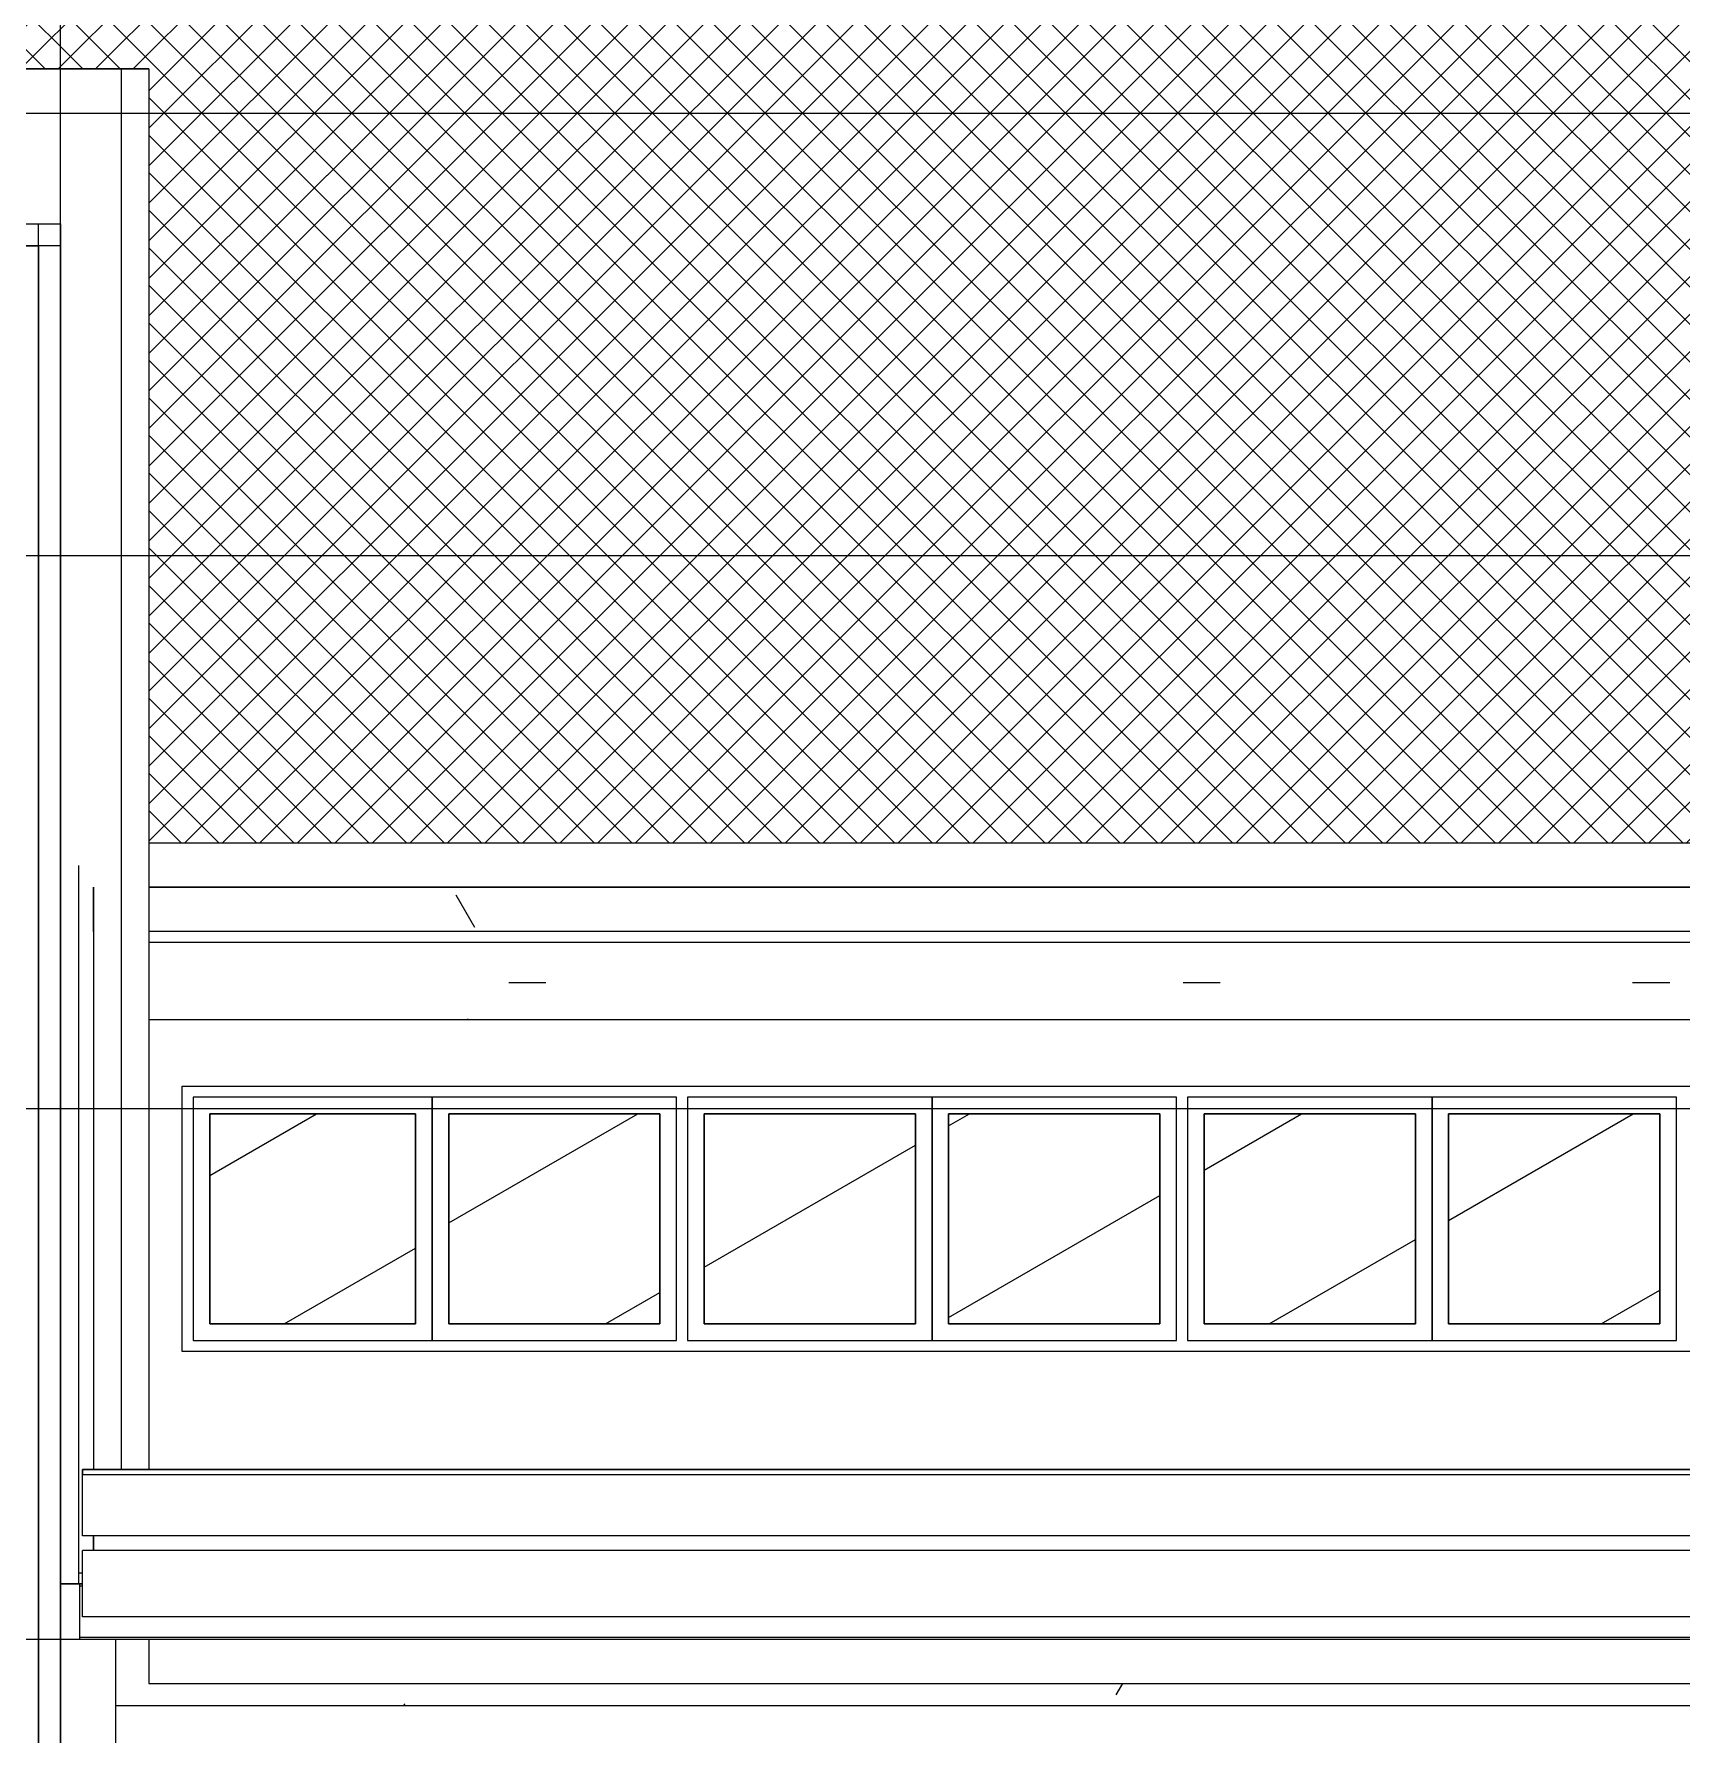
# Model space of a CAD drawing. Extents: x 692141 to 693595, y 1492301 to 1494225.
# Drawn here: x 692332.14 to 692339.59, y 1492379.88 to 1492387.57 of the extents above; entities that cross this region are included whole.
import ezdxf

# ---------------------------------------------------------------- set-up
doc = ezdxf.new("R2010")
doc.units = 0
doc.header["$MEASUREMENT"] = 0
doc.linetypes.add('Centre', pattern=[7937.5, 1587.5, -1190.625, 3968.75, -1190.625])
doc.linetypes.add('Grid Line', pattern=[5556.25, 3175, -793.75, 793.75, -793.75])
for name, color, linetype, lineweight in [('A-COLS', 52, 'Continuous', 5), ('A-FLOR', 192, 'Continuous', 5), ('A-FLOR-LEVL', 8, 'Grid Line', 5), ('A-GLAZ', 151, 'Continuous', 5), ('A-GLAZ-CWMG', 51, 'Continuous', 5), ('A-WALL-PATT', 111, 'Continuous', 5), ('S-BEAM', 12, 'Continuous', 5), ('S-GRID', 1, 'Continuous', 5)]:
    doc.layers.add(name, color=color, linetype=linetype, lineweight=lineweight)
doc.layers.add('A-WALL', color=2, linetype='Continuous')
pattern_1 = [(0, (212730.054, 1200), (4064, 1016), [167.64, -2880.36, 167.64, -2880.36, -16256]), (0, (212730.054, 1200), (4064, 1016), [-6096, 167.64, -5928.36, 167.64, -2880.36, -7112]), (0, (212730.054, 1200), (4064, 1016), [-15240, 167.64, -1864.36, 167.64, -4912.36]), (120, (214254.054, 1708), (-2911.881810244989, 3011.527240979959), [167.64, -2880.36, 167.64, -2880.36, -16256]), (120, (214254.054, 1708), (-2911.881810244989, 3011.527240979959), [-6095.999999999999, 167.64, -5928.359999999999, 167.64, -2880.36, -7111.999999999999]), (120, (214254.054, 1708), (-2911.881810244989, 3011.527240979959), [-15240, 167.64, -1864.36, 167.64, -4912.359999999999]), (240, (214762.054, 3740), (-1152.118189755009, -4027.527240979959), [167.64, -2880.36, 167.64, -2880.36, -16256]), (240, (214762.054, 3740), (-1152.118189755009, -4027.527240979959), [-6096, 167.64, -5928.36, 167.64, -2880.36, -7112]), (240, (214762.054, 3740), (-1152.118189755009, -4027.527240979959), [-15240, 167.64, -1864.36, 167.64, -4912.36])]
pattern_2 = [(90, (692332.5330524234, 1492380.613383746), (-0.5, 3.061616997868383e-17), [])]

# ---------------------------------------------------------------- blocks, each defined once
blk = doc.blocks.new('Rectangular Mullion - 50 x 100mm-112761-500_ELEVATION 4')
at = {"layer": 'A-GLAZ-CWMG', "color": 7}
for p, q in [((74399.63631151416, 11900), (74499.63631151416, 11900)), ((74399.63631151416, 3150.000000000001), (74399.63631151416, 11900)), ((74499.63631151416, 11900), (74499.63631151416, 3150.000000000001))]:
    blk.add_line(p, q, dxfattribs=at)
blk = doc.blocks.new('Rectangular Mullion - 50 x 100mm-98015-500_ELEVATION 4')
at = {"layer": 'A-GLAZ-CWMG', "color": 7}
for p, q in [((72799.6363114673, 11800), (72799.6363114673, 11900)), ((72799.6363114673, 11900), (74499.63631149073, 11900)), ((74499.63631149073, 11900), (74499.63631149073, 11800)), ((74499.63631149073, 11800), (72799.6363114673, 11800))]:
    blk.add_line(p, q, dxfattribs=at)
blk = doc.blocks.new('M_Rectangular Column - 150 x 150mm-114723-500_ELEVATION 4')
at = {"layer": 'A-COLS', "color": 7}
for p, q in [((74249.63631149074, 11800), (74399.63631149073, 11800)), ((74249.63631149074, 175.0000000000014), (74249.63631149074, 11800)), ((74399.63631149073, 11800), (74399.63631149073, 175.0000000000014)), ((74399.63631149073, 175.0000000000011), (74249.63631149074, 175.0000000000011))]:
    blk.add_line(p, q, dxfattribs=at)
blk = doc.blocks.new('HAVI-DC_R19_AR_110_RISER_rvt-2-500_ELEVATION 4')
at = {"lineweight": 5}
for name in ['Rectangular Mullion - 50 x 100mm-98015-500_ELEVATION 4', 'Rectangular Mullion - 50 x 100mm-112761-500_ELEVATION 4', 'M_Rectangular Column - 150 x 150mm-114723-500_ELEVATION 4']:
    blk.add_blockref(name, (0, 0), dxfattribs=at)
blk = doc.blocks.new('M_Curtain Wall-Awning - M_Curtain Wall-Awning-105352-500_ELEVATION 4')
at = {"layer": 'A-GLAZ'}
h = blk.add_hatch(dxfattribs=at)
h.set_pattern_fill('FP_62', color=256, style=0, pattern_type=2)
h.set_pattern_definition([(29.99999999999999, (75639.636, 6850), (374.9999999999999, -649.519052838329), [])])
h.paths.add_polyline_path([(76104.63631098912, 6925.000000000934), (76104.63631098912, 7875.000000000926), (75174.63631066505, 7875.000000000926), (75174.63631066505, 6925.000000000934), (75503.35570623942, 6925.000000000934)], flags=0)
at = {"layer": 'A-GLAZ', "color": 7}
for p, q in [((75099.63631066521, 7950.000000000934), (75099.63631066521, 6850.000000000933)), ((76179.63631098928, 7950.000000000934), (75099.63631066521, 7950.000000000934)), ((76179.63631098928, 6850.000000000933), (76179.63631098928, 7950.000000000934)), ((76104.63631098927, 7875.000000000938), (75174.63631066521, 7875.000000000938)), ((75174.63631066521, 7875.000000000938), (75174.63631066521, 6925.00000000094)), ((75174.63631066521, 7875.000000000938), (76104.63631098928, 7875.000000000938)), ((75174.63631066521, 6925.000000000936), (75174.63631066521, 7875.000000000938)), ((76104.63631098927, 6925.00000000094), (76104.63631098927, 7875.000000000938)), ((76104.63631098928, 7875.000000000938), (76104.63631098928, 6925.000000000936)), ((75174.63631066521, 6925.00000000094), (76104.63631098927, 6925.00000000094)), ((76104.63631098928, 6925.000000000936), (75174.63631066521, 6925.000000000936)), ((75099.63631066521, 6850.000000000933), (76179.63631098928, 6850.000000000933))]:
    blk.add_line(p, q, dxfattribs=at)
blk = doc.blocks.new('M_Curtain Wall-Awning - M_Curtain Wall-Awning-V113-500_ELEVATION 4')
at = {"layer": 'A-GLAZ'}
h = blk.add_hatch(dxfattribs=at)
h.set_pattern_fill('FP_71', color=256, style=0, pattern_type=2)
h.set_pattern_definition([(29.99999999999999, (162592.136, 6850), (374.9999999999999, -649.519052838329), [])])
h.paths.add_polyline_path([(163069.6363115667, 6925.000000000934), (163069.6363115667, 7875.000000000926), (162114.6363115474, 7875.000000000926), (162114.6363115474, 6925.000000000934), (162372.8642995569, 6925.000000000934)], flags=0)
at = {"layer": 'A-GLAZ', "color": 7}
for p, q in [((162039.6363115475, 7950.000000000934), (162039.6363115475, 6850.000000000933)), ((163144.6363115668, 7950.000000000934), (162039.6363115475, 7950.000000000934)), ((163144.6363115668, 6850.000000000933), (163144.6363115668, 7950.000000000934)), ((163069.6363115667, 7875.000000000938), (162114.6363115475, 7875.000000000938)), ((162114.6363115475, 7875.000000000938), (162114.6363115475, 6925.00000000094)), ((162114.6363115475, 7875.000000000938), (163069.6363115667, 7875.000000000938)), ((162114.6363115475, 6925.000000000936), (162114.6363115475, 7875.000000000938)), ((163069.6363115667, 6925.00000000094), (163069.6363115667, 7875.000000000938)), ((163069.6363115667, 7875.000000000938), (163069.6363115667, 6925.000000000936)), ((162114.6363115475, 6925.00000000094), (163069.6363115667, 6925.00000000094)), ((163069.6363115667, 6925.000000000936), (162114.6363115475, 6925.000000000936)), ((162039.6363115475, 6850.000000000933), (163144.6363115668, 6850.000000000933))]:
    blk.add_line(p, q, dxfattribs=at)
blk = doc.blocks.new('HAVI-DC_R19_AR_102_MEZZANINE FLOOR_rvt-2-500_ELEVATION 4')
at = {"layer": 'A-FLOR', "color": 7}
for p, q in [((74582.33631146238, 5800), (74599.63631146721, 5800)), ((74599.63631146721, 5750.000000000001), (74499.63631151416, 5750.000000000001))]:
    blk.add_line(p, q, dxfattribs=at)
at = {"layer": 'A-WALL', "color": 7}
for p, q in [((74649.63631066521, 8650), (74649.63631066521, 6266.477146665222)), ((84288.12352378789, 8650), (74899.63631066518, 8650)), ((75049.63631066521, 6800.000000000934), (75049.63631066521, 8000.000000000934)), ((75049.63631066521, 8000.000000000934), (83876.32038993281, 8000.000000000934)), ((83120.33198023996, 6800.000000000934), (75049.63631066521, 6800.000000000934)), ((74649.63631066521, 5966.477146665247), (74649.63631066521, 5901.477146665246))]:
    blk.add_line(p, q, dxfattribs=at)
at = {"lineweight": 5}
for name, p in [('M_Curtain Wall-Awning - M_Curtain Wall-Awning-105352-500_ELEVATION 4', (0, 0)), ('M_Curtain Wall-Awning - M_Curtain Wall-Awning-V113-500_ELEVATION 4', (-85860.00000055818, 0)), ('M_Curtain Wall-Awning - M_Curtain Wall-Awning-V113-500_ELEVATION 4', (-84705.00000053892, 0)), ('M_Curtain Wall-Awning - M_Curtain Wall-Awning-V113-500_ELEVATION 4', (-83600.00000051963, 0)), ('M_Curtain Wall-Awning - M_Curtain Wall-Awning-V113-500_ELEVATION 4', (-82445.00000050038, 0)), ('M_Curtain Wall-Awning - M_Curtain Wall-Awning-V113-500_ELEVATION 4', (-81340.0000004811, 0))]:
    blk.add_blockref(name, p, dxfattribs=at)
blk = doc.blocks.new('HAVI-DC_R19_AR_103_LEVEL 2 FLOOR_rvt-2-500_ELEVATION 4')
at = {"layer": 'A-FLOR', "color": 7}
for p, q in [((74649.63631066523, 8700), (74649.63631066523, 8900)), ((74899.63631066518, 8900), (84445.93319183498, 8900)), ((84319.6854573973, 8700), (74899.63631066518, 8700))]:
    blk.add_line(p, q, dxfattribs=at)
blk = doc.blocks.new('HAVI-DC_R19_AR_120_STRUCTURE_rvt-2-500_ELEVATION 4')
at = {"layer": 'S-BEAM'}
h = blk.add_hatch(dxfattribs=at)
h.set_pattern_fill('FP_109', color=256, style=0, pattern_type=2)
h.set_pattern_definition(pattern_1)
h.paths.add_polyline_path([(84922.94097539433, 8299.999999999984), (86599.6363114722, 8299.999999999984), (86599.6363114722, 8900.000000000022), (84641.50488666385, 8900.000000000022), (84262.76168335078, 8299.999999999984), (84399.63068266351, 8299.999999999984)], flags=0)
h.paths.add_polyline_path([(75503.35570623944, 8299.999999999984), (84067.18998852174, 8299.999999999984), (84445.93319183489, 8900.000000000022), (74899.63631066505, 8900.000000000022), (74899.63631066505, 8299.999999999984)], flags=0)
h = blk.add_hatch(dxfattribs=at)
h.set_pattern_fill('FP_109', color=256, style=0, pattern_type=2)
h.set_pattern_definition(pattern_1)
h.paths.add_polyline_path([(82349.63631146718, 5200.000000000931), (82349.63631146718, 5300.068639883461), (74899.63631146702, 5300.068639883461), (74899.63631146702, 5500.000000001175), (74749.63631147194, 5500.000000001175), (74749.63631147194, 5200.000000000931), (82306.3895117402, 5200.000000000931)], flags=0)
at = {"layer": 'S-BEAM', "color": 7}
for p, q in [((74649.63631146245, 8899.999999999998), (74649.63631146245, 8299.999999999998)), ((74899.63631066518, 8899.999999999998), (84445.93319183499, 8899.999999999998)), ((84067.18998852192, 8299.999999999998), (74899.63631066518, 8299.999999999998)), ((74582.33631146238, 5800.000000000933), (74599.63631146721, 5800.000000000933)), ((74749.63631147207, 5200.000000000933), (82349.63631146731, 5200.000000000933))]:
    blk.add_line(p, q, dxfattribs=at)
blk = doc.blocks.new('M_Rectangular Column - 300 x 500mm-1562755-500_ELEVATION 4')
at = {"layer": 'A-COLS'}
for p, q in [((74249.6363114721, 5800.000000000934), (74249.6363114721, 5750.000000001143)), ((74582.3363114624, 5800.000000000934), (74599.63631146724, 5800.000000000934)), ((74249.6363114721, 5500.000000001172), (74249.6363114721, 1400.000000001371)), ((74749.6363114721, 1400.000000001371), (74749.6363114721, 5500.000000001171)), ((74749.6363114721, 1400.000000001371), (74599.6363114673, 1400.000000001371))]:
    blk.add_line(p, q, dxfattribs=at)
blk = doc.blocks.new('Walls 2 - Walls 2-316770-500_ELEVATION 4')
at = {"layer": 'A-WALL-PATT'}
h = blk.add_hatch(dxfattribs=at)
h.set_pattern_fill('FP_50', color=49, style=0, pattern_type=2)
h.set_pattern_definition([(45, (266899.66, 0), (-84.8528137423857, 84.8528137423857), []), (135, (266899.66, 0), (-84.8528137423857, -84.85281374238569), [])])
h.paths.add_polyline_path([(165725.033616764, 9099.999999999663), (159938.7526985987, 9422.33144578243), (160166.8933036091, 9099.999999999663), (164466.1054704802, 9099.999999999663)], flags=0)
h.paths.add_polyline_path([(109518.5247337433, 9099.999999999663), (111964.2575772016, 9099.999999999663), (110500.3483715241, 11168.30331996044), (109035.9069201185, 9099.999999999663), (109439.2276390238, 9099.999999999663)], flags=0)
h.paths.add_polyline_path([(99575.62917185752, 9099.999999999663), (108833.2465033203, 9099.999999999663), (110431.2569855498, 11347.14811610698), (110451.3893613049, 11360.12131372091), (110491.6162692514, 11378.03770539385), (110535.4815488925, 11369.04402118268), (110573.4719991573, 11343.44292353153), (110613.2310564947, 11295.11208163809), (112166.893303609, 9099.999999999663), (122416.9363114623, 9099.999999999663), (122422.0920828179, 11304.83352235996), (122434.280801053, 11333.57159757265), (122465.2814898869, 11364.3526064163), (122487.866874337, 11372.89807580033), (122511.4057485874, 11372.89807580037), (122533.9911330375, 11364.35260641644), (122553.7932941595, 11347.93515054572), (122569.2079786273, 11324.9028557513), (122578.9863803801, 11296.52298055726), (122582.3363114623, 11269.05679897658), (122582.3363114623, 9099.999999999663), (132833.2465033204, 9099.999999999663), (134081.3427552906, 10862.74826084876), (49899.63631146726, 15552.18721658816), (49899.63631146726, 14546.68701532904), (32099.64734712276, 14546.68701532904), (32099.64734712276, 12231.99238689879), (32479.64734712274, 12231.99238689879), (32479.64734712274, 12057.47501844791), (42369.6363114671, 12057.47501844791), (42369.6363114671, 12231.99238689883), (42929.63631146718, 12231.99238689883), (42929.63631146718, 11150.00000000003), (50416.93631146233, 11150.00000000003), (50422.09208281825, 11304.83352236068), (50434.28080105393, 11333.57159757383), (50465.281489887, 11364.3526064163), (50487.86687433705, 11372.89807580044), (50511.40574858748, 11372.8980758004), (50533.99113303752, 11364.35260641637), (50553.79329415954, 11347.93515054572), (50569.2079786274, 11324.90285575126), (50578.98638038018, 11296.52298055719), (50582.33631146234, 11239.82652702776), (50582.33631146234, 11150.00000000003), (61866.22020425883, 11150.00000000003), (61966.94550729638, 11301.06777850591), (61997.14501371959, 11322.75017457541), (62029.28265719483, 11332.99879199162), (62059.48216361817, 11330.57749624065), (62084.10102681731, 11315.77833132467), (62100.16984855504, 11290.38629494489), (62105.750491779, 11257.4640414353), (62095.71540026084, 11211.10251214242), (62068.16693325013, 11150.00000000003), (62937.48072384544, 11150.00000000003), (62899.10277437821, 11220.98248044986), (62893.52213115423, 11257.46404143513), (62899.10277437823, 11290.38629494489), (62915.17159611599, 11315.77833132481), (62943.90868069955, 11330.90768150253), (62969.98996573844, 11332.99879199159), (63002.12760921371, 11322.75017457537), (63032.32711563678, 11301.06777850595), (63074.06582815055, 11243.44578068922), (63133.05241867427, 11150.00000000003), (66099.63631146724, 11150.00000000003), (66099.6363114672, 12600.00000000005), (74899.63631066507, 12600.00000000005), (74899.6363106651, 9099.999999999663), (84572.18092627234, 9099.999999999663), (85969.561560856, 11302.94603136955), (85997.14501371968, 11322.75017457551), (86029.28265719484, 11332.99879199166), (86059.48216361826, 11330.57749624072), (86084.1010268173, 11315.77833132485), (86100.16984855503, 11290.38629494499), (86105.75049177906, 11257.46404143523), (86095.71540026092, 11211.10251214239), (86077.27075843433, 11174.52140533927), (84767.75262110129, 9099.999999999663), (88231.52000182866, 9099.999999999663), (86899.10277437826, 11220.98248044968), (86893.52213115424, 11257.4640414353), (86899.10277437823, 11290.38629494499), (86915.17159611596, 11315.77833132485), (86939.79045931506, 11330.57749624076), (86969.98996573802, 11332.99879199173), (87016.18214631766, 11312.65941230302), (87032.32711563677, 11301.06777850605), (87074.06582815057, 11243.44578068926), (88427.09169665749, 9099.999999999663), (98416.93631146228, 9099.999999999663), (98422.09208281749, 11304.83352235881), (98434.28080105287, 11333.57159757241), (98465.28148988695, 11364.35260641633), (98487.866874337, 11372.8980758004), (98511.40574858742, 11372.89807580044), (98533.99113303746, 11364.35260641637), (98553.79329415949, 11347.93515054568), (98569.20797862735, 11324.90285575123), (98578.98638038014, 11296.52298055723), (98582.33631146229, 11269.0567989764), (98582.33631146229, 9099.999999999663), (99453.05272110083, 9099.999999999663)], flags=0)
h.paths.add_polyline_path([(159964.2575772017, 9099.999999999663), (159727.7995432287, 9434.082834372779), (157365.6204265807, 9565.670743884175), (157035.9069201187, 9099.999999999663), (159756.3128359027, 9099.999999999663)], flags=0)
h.paths.add_polyline_path([(156833.2465033204, 9099.999999999663), (157170.6500664448, 9576.531792449972), (146582.3363114622, 10166.36601054505), (146582.3363114622, 9099.999999999663), (156616.4510795178, 9099.999999999663)], flags=0)
h.paths.add_polyline_path([(145637.1689076169, 9099.999999999663), (146416.9363114623, 9099.999999999663), (146416.9363114623, 10175.57980812701), (134953.6436132292, 10814.15573644956), (136166.893303609, 9099.999999999663), (145626.9349321704, 9099.999999999663)], flags=0)
h.paths.add_polyline_path([(135732.8838347653, 9099.999999999663), (135964.2575772016, 9099.999999999663), (134742.6904578592, 10825.90712503998), (134276.3131154265, 10851.88721228307), (133035.9069201186, 9099.999999999663), (135684.0393702846, 9099.999999999663)], flags=0)
at = {"layer": 'A-WALL', "color": 7}
for p, q in [((66099.63631146736, 12600), (74899.63631066521, 12600)), ((74899.63631066521, 12600), (74899.63631066521, 9099.999999999634)), ((74899.63631066523, 9099.999999999634), (84572.18092627246, 9099.999999999634))]:
    blk.add_line(p, q, dxfattribs=at)
blk = doc.blocks.new('H-Wide Flange Beams - H250x125x29_6-2030452-500_ELEVATION 4')
at = {"layer": 'S-BEAM', "color": 90, "lineweight": 9}
for p, q in [((74587.63631146723, 5741.000000001149), (74587.63631146723, 5750.000000001148)), ((74587.63631146723, 5750.000000001148), (74599.63631146726, 5750.000000001148)), ((74587.63631146723, 5509.000000001149), (74587.63631146723, 5741.000000001149)), ((74587.63631146723, 5741.000000001149), (74599.63631146726, 5741.000000001149)), ((74587.63631146723, 5741.000000001149), (74599.63631146726, 5741.000000001149)), ((74587.63631146723, 5500.000000001148), (74587.63631146723, 5509.000000001149)), ((74587.63631146723, 5509.000000001149), (83199.6363114672, 5509.000000001149)), ((74587.63631146723, 5509.000000001149), (83199.6363114672, 5509.000000001149)), ((74587.63631146723, 5500.000000001148), (83199.6363114672, 5500.000000001148))]:
    blk.add_line(p, q, dxfattribs=at)

msp = doc.modelspace()

# ---------------------------------------------------------------- hatches: boundary and pattern name
at = {"layer": 'A-WALL-PATT'}
h = msp.add_hatch(dxfattribs=at)
h.set_pattern_fill('FP_42', color=8, scale=0.001, style=0, pattern_type=2)
h.set_pattern_definition(pattern_2)
h.paths.add_polyline_path([(692330.8080527348, 1492380.613383746), (692330.8830527348, 1492380.613383746), (692330.8830527348, 1492381.763383746), (692330.8080527348, 1492381.763383746), (692330.8080527348, 1492381.441289269)], flags=0)
h.paths.add_polyline_path([(692330.5580527348, 1492380.613383746), (692330.5580527348, 1492381.362583746), (692330.4080527348, 1492381.362583746), (692330.4080527348, 1492380.613383746)], flags=0)
h.paths.add_polyline_path([(692328.7580527348, 1492380.613383746), (692328.9080527348, 1492380.613383746), (692328.9080527348, 1492386.613383746), (692328.8580527348, 1492386.613383746), (692328.8580527348, 1492386.713383746), (692332.2580527348, 1492386.713383746), (692332.2637624132, 1492383.858681541), (692332.2924075564, 1492383.84892215), (692332.3122097175, 1492383.8325455), (692332.3322667609, 1492383.79791898), (692332.3391082893, 1492383.767801826), (692332.3407527348, 1492383.72332903), (692332.3407527348, 1492380.613383746), (692332.3580527348, 1492380.613383746), (692332.3580527348, 1492380.714860893), (692332.408052734, 1492380.714860893), (692332.408052734, 1492380.779860893), (692332.3580527348, 1492380.779860893), (692332.3580527348, 1492381.079860893), (692332.408052734, 1492381.079860893), (692332.408052734, 1492387.413383747), (692323.8580527348, 1492387.413383747), (692323.8580527348, 1492381.263760571), (692323.9773856339, 1492381.079860893), (692328.7580527348, 1492381.078383746), (692328.7580527348, 1492380.778383747), (692328.7080527348, 1492380.778383747), (692328.7080527348, 1492380.713383746), (692328.7580527348, 1492380.713383746)], flags=0)
h.paths.add_polyline_path([(692328.9580527348, 1492380.613383746), (692329.0080527348, 1492380.613383746), (692329.0080527348, 1492382.063383746), (692329.0326527348, 1492382.063383746), (692329.0326527348, 1492382.963383746), (692329.1187670208, 1492382.963383746), (692329.1187670208, 1492386.413383747), (692329.1080527349, 1492386.417883746), (692329.1080527349, 1492386.613383746), (692328.9580527348, 1492386.608883746), (692328.9580527348, 1492380.635605969)], flags=0)
h.paths.add_polyline_path([(692331.9330527348, 1492380.613383746), (692332.0080527348, 1492380.613383746), (692332.0080527348, 1492381.763383746), (692331.9330527348, 1492381.763383746), (692331.9330527348, 1492381.441289269)], flags=0)
h.paths.add_polyline_path([(692330.5580527348, 1492381.413383747), (692330.5580527348, 1492381.763383746), (692330.4080527348, 1492381.763383746), (692330.4080527348, 1492381.413383747)], flags=0)
h.paths.add_polyline_path([(692330.2973384489, 1492382.063383746), (692330.2973384489, 1492382.343383746), (692330.1116241632, 1492382.343383746), (692330.1116241632, 1492382.063383746), (692330.1219103732, 1492382.063383746)], flags=0)
h.paths.add_polyline_path([(692329.640195592, 1492382.063383746), (692329.7196945259, 1492382.063383746), (692329.7196945259, 1492382.343383746), (692329.640195592, 1492382.343383746), (692329.640195592, 1492382.300699456)], flags=0)
h.paths.add_polyline_path([(692329.1687670207, 1492382.063383746), (692329.3544813064, 1492382.063383746), (692329.3544813064, 1492382.343383746), (692329.1687670207, 1492382.343383746), (692329.1687670207, 1492382.163129552)], flags=0)
h.paths.add_polyline_path([(692329.590195592, 1492382.063383746), (692329.590195592, 1492382.343383746), (692329.4044813063, 1492382.343383746), (692329.4044813063, 1492382.063383746)], flags=0)
h.paths.add_polyline_path([(692329.8259098777, 1492382.063383746), (692329.8259098777, 1492382.343383746), (692329.7396945258, 1492382.343383746), (692329.7396945258, 1492382.063383746)], flags=0)
h.paths.add_polyline_path([(692330.0616241633, 1492382.063383746), (692330.0616241633, 1492382.343383746), (692329.8759098776, 1492382.343383746), (692329.8759098776, 1492382.063383746)], flags=0)
h.paths.add_polyline_path([(692330.4696945259, 1492382.063383746), (692330.4696945259, 1492382.343383746), (692330.3473384489, 1492382.343383746), (692330.3473384489, 1492382.063383746), (692330.4080527348, 1492382.063383746)], flags=0)
h.paths.add_polyline_path([(692330.4896945258, 1492382.063383746), (692330.5580527348, 1492382.063383746), (692330.5580527348, 1492382.343383746), (692330.4896945258, 1492382.343383746)], flags=0)
h.paths.add_polyline_path([(692329.0834527349, 1492382.063383746), (692329.1187670208, 1492382.063383746), (692329.1187670208, 1492382.343383746), (692329.0834527349, 1492382.343383746), (692329.0834527349, 1492382.138233569)], flags=0)
h.paths.add_polyline_path([(692329.640195592, 1492382.363383746), (692329.7196945259, 1492382.363383746), (692329.7196945259, 1492382.643383747), (692329.640195592, 1492382.643383747)], flags=0)
h.paths.add_polyline_path([(692329.4044813063, 1492382.363383746), (692329.590195592, 1492382.363383746), (692329.590195592, 1492382.643383747), (692329.4044813063, 1492382.643383747)], flags=0)
h.paths.add_polyline_path([(692330.5580527348, 1492382.363383746), (692330.5580527348, 1492382.643383747), (692330.4896945258, 1492382.643383747), (692330.4896945258, 1492382.363383746)], flags=0)
h.paths.add_polyline_path([(692329.1687670207, 1492382.363383746), (692329.3544813064, 1492382.363383746), (692329.3544813064, 1492382.643383747), (692329.1687670207, 1492382.643383747)], flags=0)
h.paths.add_polyline_path([(692330.1116241632, 1492382.363383746), (692330.2973384489, 1492382.363383746), (692330.2973384489, 1492382.643383747), (692330.1116241632, 1492382.643383747), (692330.1116241632, 1492382.438269359)], flags=0)
h.paths.add_polyline_path([(692330.4696945259, 1492382.363383746), (692330.4696945259, 1492382.643383747), (692330.3473384489, 1492382.643383747), (692330.3473384489, 1492382.363383746)], flags=0)
h.paths.add_polyline_path([(692329.7396945258, 1492382.363383746), (692329.8259098777, 1492382.363383746), (692329.8259098777, 1492382.643383747), (692329.7396945258, 1492382.643383747)], flags=0)
h.paths.add_polyline_path([(692329.0834527349, 1492382.363383746), (692329.1187670208, 1492382.363383746), (692329.1187670208, 1492382.643383747), (692329.0834527349, 1492382.643383747)], flags=0)
h.paths.add_polyline_path([(692329.8759098776, 1492382.363383746), (692330.0616241633, 1492382.363383746), (692330.0616241633, 1492382.643383747), (692329.8759098776, 1492382.643383747), (692329.8759098776, 1492382.369484407)], flags=0)
h.paths.add_polyline_path([(692329.8259098777, 1492382.663383747), (692329.8259098777, 1492382.912583746), (692329.7396945258, 1492382.912583746), (692329.7396945258, 1492382.663383747)], flags=0)
h.paths.add_polyline_path([(692329.8759098776, 1492382.663383747), (692330.0616241633, 1492382.663383747), (692330.0616241633, 1492382.912583746), (692329.8759098776, 1492382.912583746)], flags=0)
h.paths.add_polyline_path([(692330.1116241632, 1492382.663383747), (692330.2973384489, 1492382.663383747), (692330.2973384489, 1492382.912583746), (692330.1116241632, 1492382.912583746)], flags=0)
h.paths.add_polyline_path([(692329.1187670208, 1492382.663383747), (692329.1187670208, 1492382.912583746), (692329.0834527349, 1492382.912583746), (692329.0834527349, 1492382.663383747)], flags=0)
h.paths.add_polyline_path([(692329.7196945259, 1492382.663383747), (692329.7196945259, 1492382.912583746), (692329.640195592, 1492382.912583746), (692329.640195592, 1492382.663383747)], flags=0)
h.paths.add_polyline_path([(692329.590195592, 1492382.663383747), (692329.590195592, 1492382.912583746), (692329.4044813063, 1492382.912583746), (692329.4044813063, 1492382.663383747)], flags=0)
h.paths.add_polyline_path([(692329.3544813064, 1492382.663383747), (692329.3544813064, 1492382.912583746), (692329.1687670207, 1492382.912583746), (692329.1687670207, 1492382.663383747)], flags=0)
h.paths.add_polyline_path([(692330.5580527348, 1492382.663383747), (692330.5580527348, 1492382.912583746), (692330.4896945258, 1492382.912583746), (692330.4896945258, 1492382.663383747)], flags=0)
h.paths.add_polyline_path([(692330.4696945259, 1492382.663383747), (692330.4696945259, 1492382.912583746), (692330.3473384489, 1492382.912583746), (692330.3473384489, 1492382.663383747)], flags=0)
h.paths.add_polyline_path([(692329.640195592, 1492382.963383746), (692329.8259098777, 1492382.963383746), (692329.8259098777, 1492386.413383747), (692329.640195592, 1492386.413383747), (692329.640195592, 1492383.164934331)], flags=0)
h.paths.add_polyline_path([(692330.3473384489, 1492382.963383746), (692330.5580527348, 1492382.963383746), (692330.5580527348, 1492386.413383747), (692330.3473384489, 1492386.413383747), (692330.3473384489, 1492383.313383746)], flags=0)
h.paths.add_polyline_path([(692329.1687670207, 1492382.963383746), (692329.3544813064, 1492382.963383746), (692329.3544813064, 1492386.413383747), (692329.1687670207, 1492386.413383747), (692329.1687670207, 1492384.61628156)], flags=0)
h.paths.add_polyline_path([(692329.4044813063, 1492382.963383746), (692329.590195592, 1492382.963383746), (692329.590195592, 1492386.413383747), (692329.4044813063, 1492386.413383747), (692329.4044813063, 1492383.060918063)], flags=0)
h.paths.add_polyline_path([(692330.1219103732, 1492382.963383746), (692330.2973384489, 1492382.963383746), (692330.2973384489, 1492386.413383747), (692330.1116241632, 1492386.413383747), (692330.1116241632, 1492382.963383746)], flags=0)
h.paths.add_polyline_path([(692330.0616241633, 1492382.963383746), (692330.0616241633, 1492386.413383747), (692329.8759098776, 1492386.413383747), (692329.8759098776, 1492382.963383746)], flags=0)
h.paths.add_polyline_path([(692331.9483753154, 1492383.613383746), (692332.0080527348, 1492383.613383746), (692332.0080527348, 1492386.413383747), (692330.8080527348, 1492386.413383747), (692330.8080527348, 1492383.613383746), (692331.9330527348, 1492383.613383746)], flags=0)
h.paths.add_polyline_path([(692331.1685309587, 1492383.713383746), (692330.8830527348, 1492383.713383746), (692330.8830527348, 1492385.763383746), (692331.9330527348, 1492385.763383746), (692331.9330527348, 1492383.713383746)], flags=0)
h = msp.add_hatch(dxfattribs=at)
h.set_pattern_fill('FP_42', color=8, scale=0.001, style=0, pattern_type=2)
h.set_pattern_definition(pattern_2)
h.paths.add_polyline_path([(692332.408052734, 1492381.079860893), (692332.658052734, 1492381.079860893), (692332.658052734, 1492387.413383747), (692332.408052734, 1492387.413383747), (692332.408052734, 1492381.441289269)], flags=0)

# ---------------------------------------------------------------- linework, layer by layer
at = {"layer": 'A-FLOR-LEVL', "linetype": 'Centre'}
for p, q in [((692278.3000830481, 1492387.213383747), (692547.7862502306, 1492387.213383747)), ((692278.3000830481, 1492385.213383747), (692547.7862502306, 1492385.213383747)), ((692278.3000830481, 1492382.713383747), (692547.7862502306, 1492382.713383747)), ((692278.3000830481, 1492380.313383746), (692547.7862502306, 1492380.313383746))]:
    msp.add_line(p, q, dxfattribs=at)
at = {"layer": 'A-WALL-PATT', "color": 8}
for p, q in [((692332.408052734, 1492387.413383747), (692323.8580527348, 1492387.413383747)), ((692332.658052734, 1492387.413383747), (692332.408052734, 1492387.413383747)), ((692332.658052734, 1492387.413383747), (692332.658052734, 1492381.079860893)), ((692332.658052734, 1492383.913383747), (692342.3305973496, 1492383.913383747)), ((692332.658052734, 1492383.913383747), (692332.658052734, 1492383.713383746)), ((692332.3407527348, 1492380.563383746), (692332.3407527348, 1492383.811917474)), ((692332.658052734, 1492383.713383746), (692342.2043496151, 1492383.713383746)), ((692342.2043496151, 1492383.713383746), (692332.658052734, 1492383.713383746)), ((692332.3580527349, 1492381.079860893), (692430.4580527348, 1492381.079860893)), ((692332.3580527349, 1492381.079860893), (692332.3580527349, 1492381.055860893)), ((692332.3580527349, 1492380.779860893), (692332.3580527349, 1492381.079860893)), ((692430.4580527348, 1492381.079860893), (692332.3580527349, 1492381.079860893)), ((692430.4580527348, 1492381.055860893), (692332.3580527349, 1492381.055860893)), ((692430.4580527348, 1492380.779860893), (692332.3580527349, 1492380.779860893)), ((692332.4080527348, 1492380.714860893), (692332.4080527348, 1492380.779860893)), ((692430.4080527348, 1492380.779860893), (692332.4080527348, 1492380.779860893)), ((692332.3580527349, 1492380.414860893), (692332.3580527349, 1492380.714860893)), ((692430.4580527348, 1492380.714860893), (692332.3580527349, 1492380.714860893)), ((692430.4080527348, 1492380.714860893), (692332.4080527348, 1492380.714860893)), ((692332.3407527348, 1492380.613383746), (692332.3580527348, 1492380.613383746)), ((692430.4580527348, 1492380.414860893), (692332.3580527349, 1492380.414860893)), ((692332.6580527348, 1492380.313383746), (692332.6580527348, 1492380.113452386)), ((692332.6580527348, 1492380.113452386), (692430.1580527348, 1492380.113452386))]:
    msp.add_line(p, q, dxfattribs=at)
at = {"layer": 'A-WALL-PATT', "color": 8, "flags": 128}
for points in [[(692332.2580527349, 1492380.563393733), (692332.2698221719, 1492380.563383746), (692332.2924075564, 1492380.563383746), (692332.3122097175, 1492380.563383746), (692332.327624402, 1492380.563383746), (692332.3374028037, 1492380.563383746), (692332.3407527348, 1492380.563383746)], [(692332.3379348007, 1492380.563383746), (692332.3296730357, 1492380.563383746), (692332.3165304656, 1492380.563383746), (692332.2994027348, 1492380.563383746), (692332.2794570698, 1492380.563383746), (692332.2580527348, 1492380.563383746)], [(692332.2580527349, 1492380.563383746), (692332.2801752614, 1492380.563383746), (692332.300132281, 1492380.563383746), (692332.3159702615, 1492380.563383746), (692332.3261388708, 1492380.563383746)], [(692332.3261388708, 1492380.563383746), (692332.3159702615, 1492380.563383746), (692332.300132281, 1492380.563383746), (692332.2801752614, 1492380.563383746), (692332.2580527349, 1492380.563383746)]]:
    msp.add_lwpolyline(points, dxfattribs=at)
at = {"layer": 'S-GRID', "linetype": 'Grid Line'}
msp.add_line((692332.2580527348, 1492366.092463748), (692332.2580527348, 1492428.913383747), dxfattribs=at)

# ---------------------------------------------------------------- block references
at = {"layer": 'A-WALL-PATT', "color": 8, "xscale": 0.001, "yscale": 0.001, "zscale": 0.001}
for name in ['Walls 2 - Walls 2-316770-500_ELEVATION 4', 'HAVI-DC_R19_AR_110_RISER_rvt-2-500_ELEVATION 4', 'HAVI-DC_R19_AR_103_LEVEL 2 FLOOR_rvt-2-500_ELEVATION 4', 'HAVI-DC_R19_AR_120_STRUCTURE_rvt-2-500_ELEVATION 4', 'HAVI-DC_R19_AR_102_MEZZANINE FLOOR_rvt-2-500_ELEVATION 4', 'M_Rectangular Column - 300 x 500mm-1562755-500_ELEVATION 4', 'H-Wide Flange Beams - H250x125x29_6-2030452-500_ELEVATION 4']:
    msp.add_blockref(name, (692257.7584164233, 1492374.813383746), dxfattribs=at)

doc.saveas('drawing.dxf')
